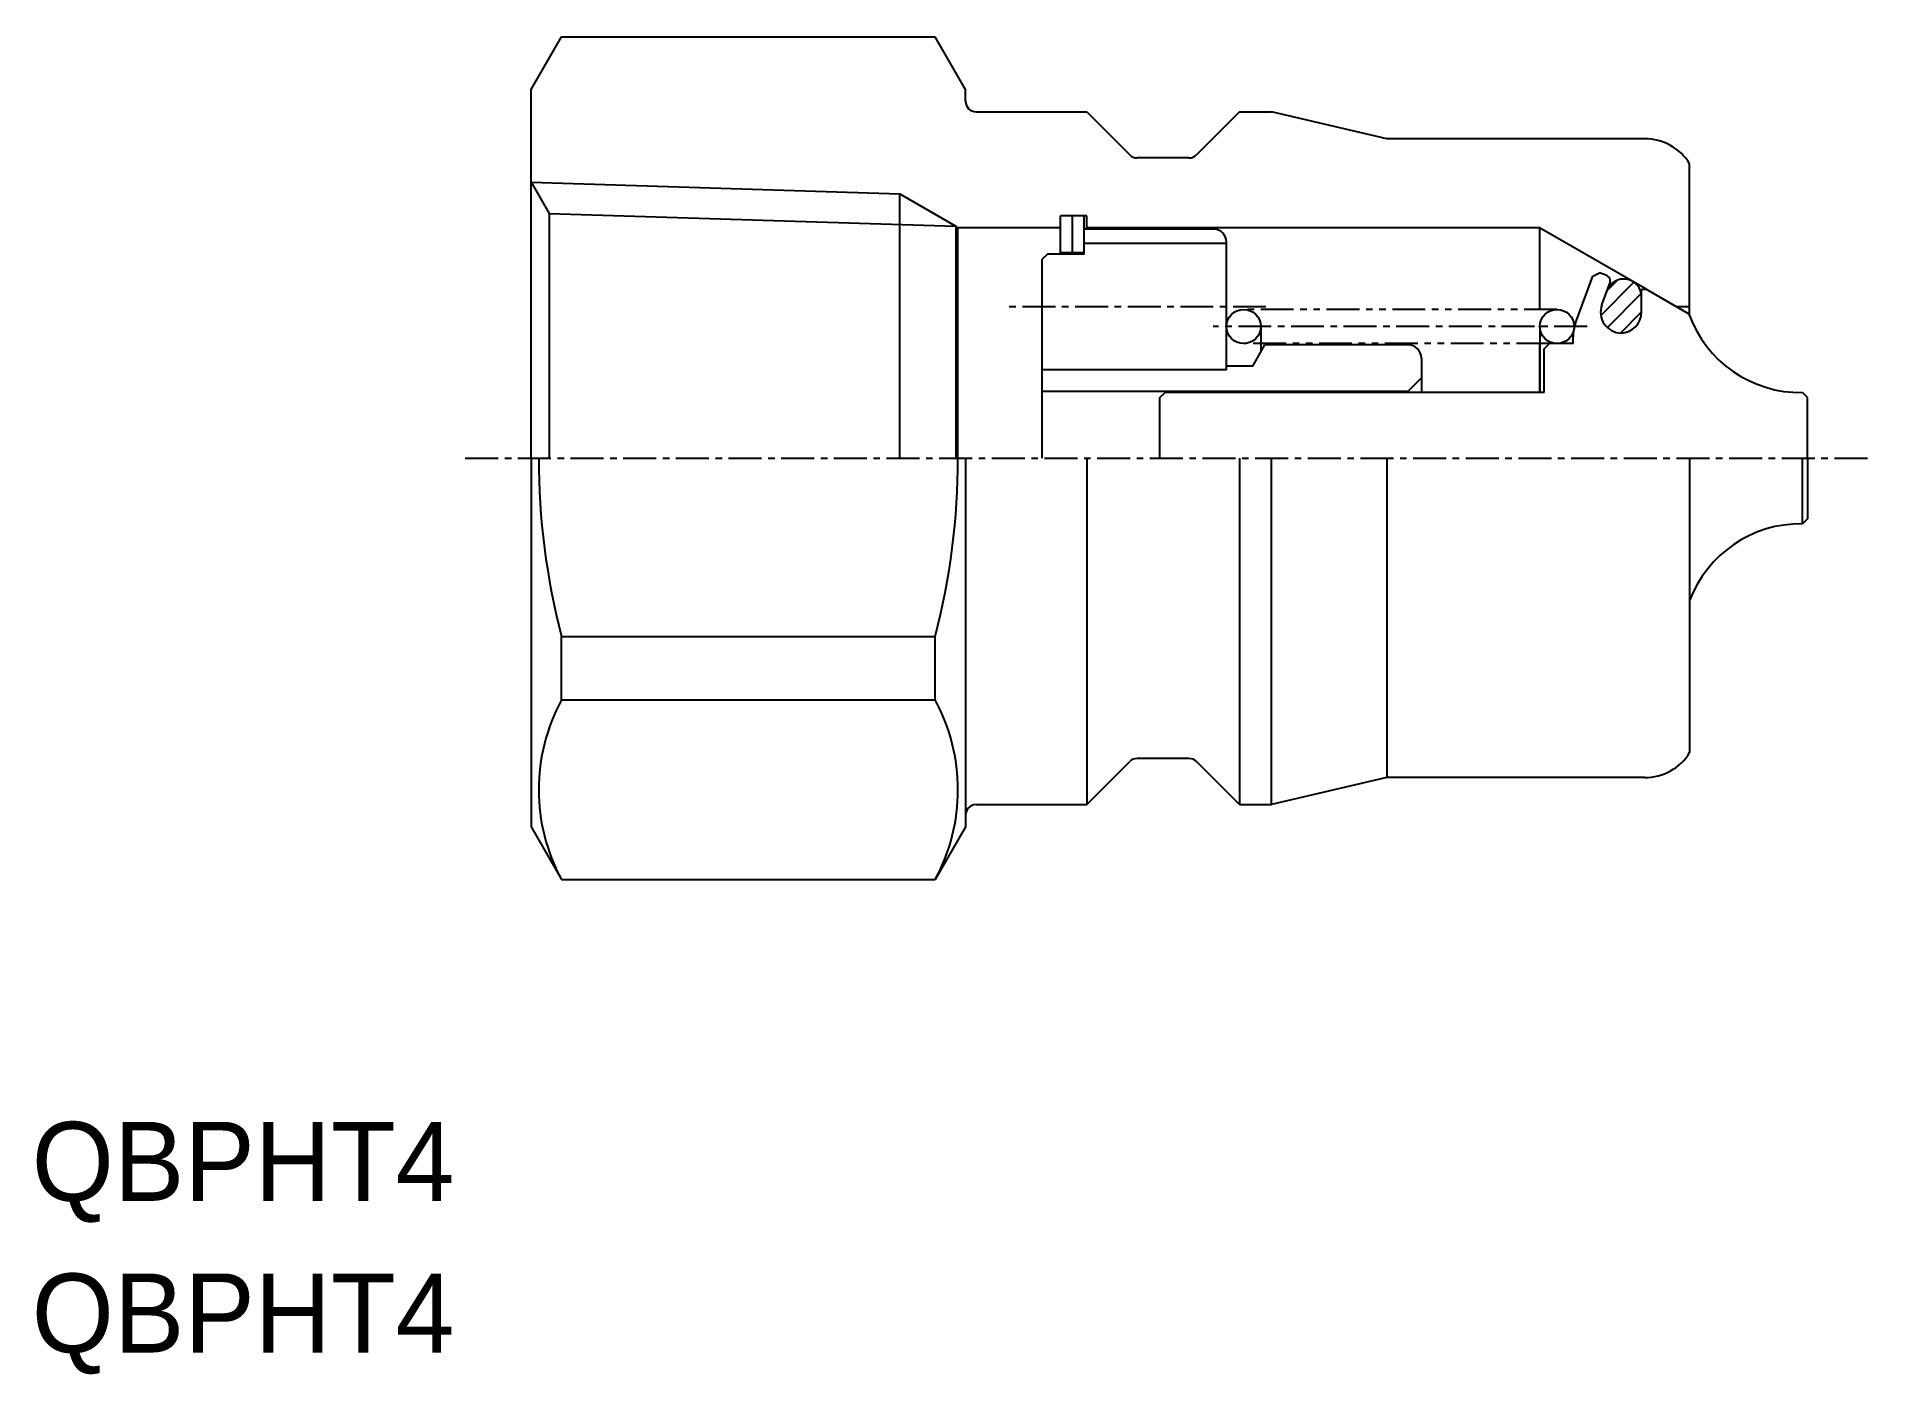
# Model space of a CAD drawing. Extents: x 100.3 to 170, y 154.3 to 205.
import ezdxf
from ezdxf.enums import TextEntityAlignment as Align

# ---------------------------------------------------------------- set-up
doc = ezdxf.new("R2010")
doc.units = 0
doc.linetypes.add('CENTER', pattern=[2, 1.25, -0.25, 0.25, -0.25])
doc.linetypes.add('PHANTOM', pattern=[2.5, 1.25, -0.25, 0.25, -0.25, 0.25, -0.25])
doc.layers.get('0').update_dxf_attribs({"linetype": 'CONTINUOUS'})
doc.layers.add('CENTER', color=1, linetype='CENTER')

msp = doc.modelspace()

# ---------------------------------------------------------------- linework, layer by layer
at = {"color": 7, "linetype": 'CONTINUOUS'}
for p, q in [((119.041, 203.046), (120.196, 205.046)), ((120.196, 205.046), (134.387, 205.046)), ((135.541, 203.046), (134.387, 205.046)), ((119.041, 189.046), (119.041, 203.046)), ((135.541, 202.596), (135.541, 203.046)), ((135.941, 202.196), (140.141, 202.196)), ((140.141, 202.196), (141.774, 200.563)), ((145.941, 202.196), (144.309, 200.563)), ((145.941, 202.196), (147.16, 202.196)), ((151.541, 201.171), (147.16, 202.196)), ((161.341, 201.171), (151.541, 201.171)), ((144.026, 200.446), (142.057, 200.446)), ((163.041, 194.452), (163.041, 200.225)), ((119.041, 199.524), (119.725, 198.34)), ((133.041, 189.046), (133.041, 199.086)), ((119.725, 198.34), (135.169, 197.858)), ((119.725, 198.34), (119.725, 189.046)), ((139.141, 196.796), (139.141, 198.246)), ((140.141, 198.246), (139.141, 198.246)), ((139.596, 196.796), (139.596, 198.246)), ((140.051, 197.746), (140.051, 198.246)), ((140.141, 197.746), (140.141, 198.246)), ((135.169, 197.858), (135.169, 189.046)), ((135.169, 197.858), (135.231, 197.796)), ((135.231, 197.796), (135.231, 189.046)), ((139.141, 197.796), (135.231, 197.796)), ((144.951, 197.746), (140.051, 197.746)), ((140.051, 196.796), (140.051, 197.746)), ((157.345, 197.796), (140.141, 197.796)), ((161.416, 195.446), (157.345, 197.796)), ((157.345, 197.796), (157.345, 194.696)), ((138.651, 196.796), (138.451, 196.596)), ((140.051, 196.796), (138.651, 196.796)), ((140.051, 196.846), (139.141, 196.846)), ((145.451, 197.196), (140.051, 197.196)), ((145.451, 192.396), (145.451, 197.246)), ((138.451, 189.046), (138.451, 196.596)), ((159.359, 195.962), (159.615, 196.081)), ((159.897, 195.979), (159.615, 196.081)), ((158.706, 194.168), (159.359, 195.962)), ((159.706, 194.87), (160.017, 195.722)), ((161.216, 194.596), (161.216, 195.446)), ((161.416, 195.446), (161.216, 195.446)), ((161.416, 195.446), (163.016, 194.522)), ((163.041, 194.796), (162.541, 194.796)), ((146.751, 194.046), (146.751, 193.066)), ((157.351, 194.046), (157.351, 191.546)), ((146.451, 192.546), (146.913, 193.346)), ((152.351, 193.346), (146.913, 193.346)), ((157.345, 193.396), (157.345, 191.546)), ((157.516, 193.196), (157.716, 193.396)), ((158.616, 193.396), (157.716, 193.396)), ((158.616, 193.396), (158.616, 193.655)), ((146.451, 192.546), (145.451, 192.546)), ((152.851, 192.846), (152.851, 191.546)), ((157.516, 191.546), (157.516, 193.196)), ((145.451, 192.396), (138.451, 192.396)), ((152.851, 192.096), (152.351, 191.596)), ((138.451, 191.596), (152.351, 191.596)), ((142.916, 191.346), (143.116, 191.546)), ((142.916, 189.046), (142.916, 191.346)), ((157.516, 191.546), (143.116, 191.546)), ((152.351, 191.596), (152.351, 191.546)), ((167.516, 191.346), (167.323, 191.539)), ((167.516, 189.046), (167.516, 191.346)), ((119.041, 189.046), (119.041, 175.046)), ((135.541, 189.046), (135.541, 175.046)), ((140.141, 189.046), (140.141, 175.896)), ((145.941, 189.046), (145.941, 175.896)), ((147.16, 175.896), (147.16, 189.046)), ((151.541, 189.046), (151.541, 176.921)), ((163.041, 189.046), (163.041, 177.868)), ((167.323, 186.553), (167.323, 189.046)), ((167.516, 189.046), (167.516, 186.746)), ((167.516, 186.746), (167.323, 186.553)), ((120.196, 182.282), (134.387, 182.282)), ((120.196, 179.871), (120.196, 182.282)), ((134.387, 179.871), (134.387, 182.282)), ((120.196, 179.871), (134.387, 179.871)), ((140.141, 175.896), (141.774, 177.529)), ((144.026, 177.646), (142.057, 177.646)), ((145.941, 175.896), (144.309, 177.529)), ((151.541, 176.921), (147.16, 175.896)), ((161.341, 176.921), (151.541, 176.921)), ((135.941, 175.896), (140.141, 175.896)), ((145.941, 175.896), (147.16, 175.896)), ((119.041, 175.046), (120.196, 173.046)), ((135.541, 175.046), (134.387, 173.046)), ((120.196, 173.046), (134.387, 173.046))]:
    msp.add_line(p, q, dxfattribs=at)
at = {"color": 3, "linetype": 'CONTINUOUS'}
for p, q in [((119.041, 199.524), (133.041, 199.086)), ((133.041, 199.086), (135.169, 197.858)), ((159.668, 194.468), (160.926, 195.726)), ((159.903, 195.41), (160.298, 195.804)), ((159.916, 194.008), (161.204, 195.296)), ((160.412, 193.797), (161.216, 194.601))]:
    msp.add_line(p, q, dxfattribs=at)
at = {"color": 3, "linetype": 'PHANTOM'}
for p, q in [((158.001, 194.696), (146.101, 194.696)), ((157.716, 193.396), (146.101, 193.396))]:
    msp.add_line(p, q, dxfattribs=at)
at = {"color": 7, "linetype": 'CONTINUOUS'}
for centre in [(146.101, 194.046), (158.001, 194.046)]:
    msp.add_circle(centre, 0.65, dxfattribs=at)
for centre, radius, start, end in [((135.941, 202.596), 0.4, 180, 270), ((161.341, 199.171), 2, 31.78833, 90), ((142.057, 200.846), 0.4, 225, 270), ((144.026, 200.846), 0.4, 270, 315), ((144.951, 197.246), 0.5, 0, 90), ((159.829, 195.791), 0.2, 340, 70), ((160.537, 195.17), 0.678, 0, 160), ((160.458, 194.596), 0.8, 160, 268.47724), ((160.116, 193.655), 1.5, 160, 180), ((160.416, 194.596), 0.8, 271.52276, 0), ((167.253, 196.038), 4.5, 199.68831, 270.89412), ((152.351, 192.846), 0.5, 0, 90), ((146.177, 189.046), 26.847, 180, 194.59255), ((108.406, 189.046), 26.847, 345.40745, 0), ((167.253, 182.054), 4.5, 89.10588, 159.35756), ((126.486, 176.458), 7.155, 151.51844, 208.48156), ((128.097, 176.458), 7.155, 331.51844, 28.48156), ((161.341, 178.921), 2, 270, 328.21167), ((142.057, 177.246), 0.4, 90, 135), ((144.026, 177.246), 0.4, 45, 90), ((135.941, 175.496), 0.4, 90, 180)]:
    msp.add_arc(centre, radius, start, end, dxfattribs=at)
at = {"layer": 'CENTER', "color": 1, "linetype": 'CENTER'}
for p, q in [((146.951, 194.796), (136.951, 194.796)), ((159.151, 194.046), (144.951, 194.046)), ((116.541, 189.046), (170.016, 189.046))]:
    msp.add_line(p, q, dxfattribs=at)

# ---------------------------------------------------------------- texts
at = {"color": 7, "linetype": 'CONTINUOUS'}
for p in [(100.074, 159.95), (100.074, 154.193)]:
    msp.add_text('QBPHT4', height=3, dxfattribs=at).set_placement(p, align=Align.BOTTOM_LEFT)

doc.saveas('drawing.dxf')
